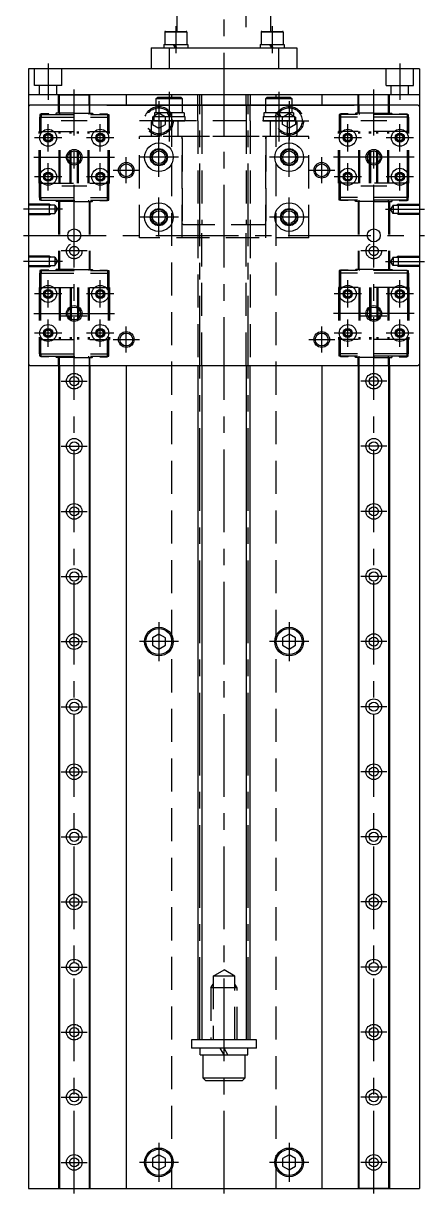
# Model space of a CAD drawing. Extents: x -47 to 453, y -19 to 733.
# Drawn here: x 298.8 to 452.8, y -2 to 447.4 of the extents above; entities that cross this region are included whole.
import ezdxf

# ---------------------------------------------------------------- set-up
doc = ezdxf.new("R2010")
doc.units = 0
doc.linetypes.add('CENTER', pattern=[50.8, 31.75, -6.35, 6.35, -6.35])
doc.linetypes.add('DASHED', pattern=[19.05, 12.7, -6.35])
doc.layers.get('0').update_dxf_attribs({"linetype": 'CONTINUOUS'})
doc.layers.add('CENTER', color=1, linetype='CENTER')

msp = doc.modelspace()

# ---------------------------------------------------------------- linework, layer by layer
at = {"color": 7, "linetype": 'CONTINUOUS'}
for p, q in [((357.78, 444.3), (357.78, 462.4)), ((393.73, 444.3), (393.73, 462.4)), ((361.51, 444.05), (353.01, 444.05)), ((353.01, 444.05), (353.01, 439.3)), ((353.26, 444.3), (361.26, 444.3)), ((361.51, 444.05), (361.51, 439.3)), ((398.51, 444.05), (390.01, 444.05)), ((390.01, 444.05), (390.01, 439.3)), ((390.26, 444.3), (398.26, 444.3)), ((398.51, 444.05), (398.51, 439.3)), ((347.76, 438), (347.76, 430)), ((347.76, 438), (354.74, 438)), ((352.66, 439.3), (361.86, 439.3)), ((352.66, 439.3), (352.66, 438)), ((354.74, 438), (396.77, 438)), ((354.74, 438), (354.74, 430)), ((357.1, 438), (356.35, 439.3)), ((357.59, 438), (356.84, 439.3)), ((361.86, 439.3), (361.86, 438)), ((389.66, 439.3), (398.86, 439.3)), ((389.66, 439.3), (389.66, 438)), ((394.1, 438), (393.35, 439.3)), ((394.59, 438), (393.84, 439.3)), ((396.77, 438), (403.76, 438)), ((396.77, 430), (396.77, 438)), ((398.86, 439.3), (398.86, 438)), ((403.76, 438), (403.76, 430)), ((300.76, 430), (300.76, 0)), ((450.76, 430), (300.76, 430)), ((403.76, 430), (347.76, 430)), ((450.76, 430), (450.76, 0)), ((450.76, 420), (300.76, 420)), ((312.26, 420), (324.26, 420)), ((312.26, 416), (312.26, 420)), ((312.56, 416), (312.56, 420)), ((323.96, 416), (323.96, 420)), ((324.26, 416), (324.26, 420)), ((338.26, 420), (338.26, 416)), ((349.76, 418.5), (350.36, 419.1)), ((349.76, 418.5), (359.76, 418.5)), ((349.76, 416), (349.76, 418.5)), ((350.36, 419.1), (359.16, 419.1)), ((359.16, 419.1), (359.76, 418.5)), ((359.76, 418.5), (359.76, 416)), ((365.76, 416), (365.76, 420)), ((367.26, 416), (367.26, 420)), ((384.26, 416), (384.26, 420)), ((385.76, 420), (385.76, 416)), ((391.76, 418.5), (392.36, 419.1)), ((391.76, 418.5), (401.76, 418.5)), ((391.76, 416), (391.76, 418.5)), ((392.36, 419.1), (401.16, 419.1)), ((401.16, 419.1), (401.76, 418.5)), ((401.76, 418.5), (401.76, 416)), ((413.26, 420), (413.26, 416)), ((439.26, 420), (427.26, 420)), ((427.26, 416), (427.26, 420)), ((427.56, 416), (427.56, 420)), ((438.96, 416), (438.96, 420)), ((439.26, 416), (439.26, 420)), ((301.26, 416), (300.76, 415.5)), ((301.26, 416), (300.76, 415.5)), ((300.76, 415.5), (300.76, 316.5)), ((300.76, 415.5), (300.76, 316.5)), ((450.26, 416), (301.26, 416)), ((450.26, 416), (301.26, 416)), ((330.76, 416), (325.76, 416)), ((330.76, 416), (420.76, 416)), ((420.76, 416), (425.76, 416)), ((450.26, 416), (450.76, 415.5)), ((450.26, 416), (450.76, 415.5)), ((450.76, 415.5), (450.76, 316.5)), ((450.76, 415.5), (450.76, 316.5)), ((301.26, 316), (300.76, 316.5)), ((301.26, 316), (300.76, 316.5)), ((301.26, 316), (450.26, 316)), ((301.26, 316), (450.26, 316)), ((312.26, 316), (312.26, 0)), ((312.56, 316), (312.56, 0)), ((323.96, 316), (323.96, 0)), ((324.26, 316), (324.26, 0)), ((330.76, 316), (368.76, 316)), ((338.26, 316), (338.26, 0)), ((364.76, 316), (386.76, 316)), ((365.76, 316), (365.76, 57)), ((367.26, 316), (367.26, 57)), ((368.76, 316), (382.76, 316)), ((382.76, 316), (420.76, 316)), ((384.26, 316), (384.26, 57)), ((385.76, 57), (385.76, 316)), ((413.26, 316), (413.26, 0)), ((427.26, 316), (427.26, 0)), ((427.56, 316), (427.56, 0)), ((438.96, 316), (438.96, 0)), ((439.26, 316), (439.26, 0)), ((450.26, 316), (450.76, 316.5)), ((450.26, 316), (450.76, 316.5)), ((350.76, 212.89), (348.26, 211.44)), ((348.26, 211.44), (348.26, 208.56)), ((353.26, 211.44), (350.76, 212.89)), ((353.26, 208.56), (353.26, 211.44)), ((400.76, 212.89), (398.26, 211.44)), ((398.26, 211.44), (398.26, 208.56)), ((403.26, 211.44), (400.76, 212.89)), ((403.26, 208.56), (403.26, 211.44)), ((348.26, 208.56), (350.76, 207.11)), ((350.76, 207.11), (353.26, 208.56)), ((398.26, 208.56), (400.76, 207.11)), ((400.76, 207.11), (403.26, 208.56)), ((388.26, 57), (363.26, 57)), ((363.26, 57), (363.26, 53.8)), ((385.76, 57), (365.76, 57)), ((388.26, 53.8), (388.26, 57)), ((388.26, 53.8), (363.26, 53.8)), ((384.96, 53.8), (366.56, 53.8)), ((366.56, 51.3), (366.56, 53.8)), ((366.56, 51.3), (384.96, 51.3)), ((367.76, 42.3), (367.76, 51.3)), ((375.76, 51.3), (374.31, 53.8)), ((377.2, 51.3), (375.76, 53.8)), ((383.76, 51.3), (383.76, 42.3)), ((384.96, 51.3), (384.96, 53.8)), ((383.76, 42.3), (367.76, 42.3)), ((368.76, 41.3), (367.76, 42.3)), ((382.76, 41.3), (368.76, 41.3)), ((383.76, 42.3), (382.76, 41.3)), ((350.76, 12.89), (348.26, 11.44)), ((348.26, 11.44), (348.26, 8.56)), ((353.26, 11.44), (350.76, 12.89)), ((353.26, 8.56), (353.26, 11.44)), ((400.76, 12.89), (398.26, 11.44)), ((398.26, 11.44), (398.26, 8.56)), ((403.26, 11.44), (400.76, 12.89)), ((403.26, 8.56), (403.26, 11.44)), ((348.26, 8.56), (350.76, 7.11)), ((350.76, 7.11), (353.26, 8.56)), ((398.26, 8.56), (400.76, 7.11)), ((400.76, 7.11), (403.26, 8.56)), ((312.26, 0), (324.26, 0)), ((439.26, 0), (427.26, 0)), ((300.76, 0), (450.76, 0))]:
    msp.add_line(p, q, dxfattribs=at)
at = {"color": 3, "linetype": 'DASHED'}
for p, q in [((303.01, 423.5), (303.01, 430)), ((313.51, 423.5), (313.51, 430)), ((438.01, 423.5), (438.01, 430)), ((448.51, 423.5), (448.51, 430)), ((313.51, 423.5), (303.01, 423.5)), ((304.96, 420), (304.96, 423.5)), ((311.56, 420), (311.56, 423.5)), ((438.01, 423.5), (448.51, 423.5)), ((439.96, 420), (439.96, 423.5)), ((446.56, 420), (446.56, 423.5)), ((355.76, 0), (355.76, 420)), ((395.76, 0), (395.76, 420)), ((312.26, 412.95), (312.26, 416)), ((312.56, 412.95), (312.56, 416)), ((323.96, 416), (323.96, 412.95)), ((324.26, 412.95), (324.26, 416)), ((349.76, 413.1), (349.76, 416)), ((359.76, 416), (359.76, 413.1)), ((365.76, 410), (365.76, 416)), ((365.76, 410), (365.76, 416)), ((367.26, 416), (367.26, 410)), ((367.26, 416), (367.26, 410)), ((384.26, 416), (384.26, 410)), ((384.26, 416), (384.26, 410)), ((385.76, 410), (385.76, 416)), ((385.76, 410), (385.76, 416)), ((391.76, 413.1), (391.76, 416)), ((401.76, 416), (401.76, 413.1)), ((427.26, 412.95), (427.26, 416)), ((427.56, 416), (427.56, 412.95)), ((438.96, 412.95), (438.96, 416)), ((439.26, 412.95), (439.26, 416)), ((304.96, 411.45), (304.96, 405.95)), ((305.46, 411.45), (304.96, 411.45)), ((305.51, 412.45), (305.01, 412.45)), ((305.01, 412.45), (305.01, 411.45)), ((308.46, 412.65), (305.46, 412.65)), ((305.46, 412.65), (305.46, 412.45)), ((305.46, 411.45), (331.06, 411.45)), ((305.46, 411.45), (305.46, 405.95)), ((305.51, 412.45), (331.01, 412.45)), ((305.51, 412.45), (305.51, 411.45)), ((308.46, 412.45), (308.46, 412.65)), ((311.33, 412.95), (311.03, 412.45)), ((312.63, 412.95), (311.33, 412.95)), ((318.26, 412.95), (312.63, 412.95)), ((312.63, 412.95), (312.63, 412.45)), ((318.26, 412.95), (323.89, 412.95)), ((318.26, 412.45), (318.26, 412.95)), ((323.89, 412.95), (325.19, 412.95)), ((323.89, 412.95), (323.89, 412.45)), ((325.19, 412.95), (325.49, 412.45)), ((328.06, 412.65), (331.06, 412.65)), ((328.06, 412.65), (328.06, 412.45)), ((331.01, 412.45), (331.51, 412.45)), ((331.01, 412.45), (331.01, 411.45)), ((331.06, 412.45), (331.06, 412.65)), ((331.06, 411.45), (331.06, 405.95)), ((331.06, 411.45), (331.56, 411.45)), ((331.51, 412.45), (331.51, 411.45)), ((331.56, 411.45), (331.56, 405.95)), ((347.76, 409.5), (348.26, 410)), ((347.76, 409.5), (347.76, 404.5)), ((350.76, 412.89), (348.26, 411.44)), ((348.26, 411.44), (348.26, 408.56)), ((403.26, 410), (348.26, 410)), ((348.76, 411.6), (360.76, 411.6)), ((348.76, 411.6), (348.76, 410)), ((348.76, 410), (360.76, 410)), ((360.46, 413.1), (349.06, 413.1)), ((349.06, 413.1), (349.06, 411.6)), ((353.26, 411.44), (350.76, 412.89)), ((351.46, 410), (351.46, 404)), ((353.26, 408.56), (353.26, 411.44)), ((353.89, 413.1), (354.76, 411.6)), ((354.76, 413.1), (355.62, 411.6)), ((358.06, 410), (358.06, 404)), ((360.46, 413.1), (360.46, 411.6)), ((360.76, 411.6), (360.76, 410)), ((365.76, 410), (365.76, 370)), ((365.76, 410), (365.76, 370)), ((367.26, 410), (367.26, 370)), ((367.26, 410), (367.26, 370)), ((384.26, 410), (384.26, 370)), ((384.26, 410), (384.26, 370)), ((385.76, 410), (385.76, 370)), ((385.76, 410), (385.76, 370)), ((390.76, 411.6), (402.76, 411.6)), ((390.76, 411.6), (390.76, 410)), ((390.76, 410), (402.76, 410)), ((402.46, 413.1), (391.06, 413.1)), ((391.06, 413.1), (391.06, 411.6)), ((393.46, 410), (393.46, 404)), ((395.89, 413.1), (396.76, 411.6)), ((396.76, 413.1), (397.62, 411.6)), ((398.26, 411.44), (400.76, 412.89)), ((398.26, 408.56), (398.26, 411.44)), ((400.06, 410), (400.06, 404)), ((400.76, 412.89), (403.26, 411.44)), ((402.46, 413.1), (402.46, 411.6)), ((402.76, 411.6), (402.76, 410)), ((403.26, 411.44), (403.26, 408.56)), ((403.76, 409.5), (403.26, 410)), ((403.76, 409.5), (403.76, 404.5)), ((419.96, 411.45), (419.96, 405.95)), ((420.46, 411.45), (419.96, 411.45)), ((420.01, 412.45), (420.01, 411.45)), ((420.51, 412.45), (420.01, 412.45)), ((423.46, 412.65), (420.46, 412.65)), ((420.46, 412.45), (420.46, 412.65)), ((446.06, 411.45), (420.46, 411.45)), ((420.46, 411.45), (420.46, 405.95)), ((446.01, 412.45), (420.51, 412.45)), ((420.51, 412.45), (420.51, 411.45)), ((423.46, 412.65), (423.46, 412.45)), ((426.33, 412.95), (426.03, 412.45)), ((427.63, 412.95), (426.33, 412.95)), ((433.26, 412.95), (427.63, 412.95)), ((427.63, 412.95), (427.63, 412.45)), ((433.26, 412.95), (438.89, 412.95)), ((433.26, 412.45), (433.26, 412.95)), ((438.89, 412.95), (438.89, 412.45)), ((438.89, 412.95), (440.19, 412.95)), ((440.19, 412.95), (440.49, 412.45)), ((443.06, 412.65), (446.06, 412.65)), ((443.06, 412.45), (443.06, 412.65)), ((446.01, 412.45), (446.51, 412.45)), ((446.01, 412.45), (446.01, 411.45)), ((446.06, 412.65), (446.06, 412.45)), ((446.06, 411.45), (446.06, 405.95)), ((446.06, 411.45), (446.56, 411.45)), ((446.51, 412.45), (446.51, 411.45)), ((446.56, 411.45), (446.56, 405.95)), ((304.76, 386.05), (304.76, 405.95)), ((305.26, 405.95), (304.76, 405.95)), ((305.26, 405.95), (331.26, 405.95)), ((305.26, 386.05), (305.26, 405.95)), ((312.46, 386.05), (312.46, 405.95)), ((312.86, 386.05), (312.86, 405.95)), ((316.66, 386.05), (316.66, 405.95)), ((317.06, 386.05), (317.06, 405.95)), ((319.46, 386.05), (319.46, 405.95)), ((319.86, 386.05), (319.86, 405.95)), ((323.66, 386.05), (323.66, 405.95)), ((324.06, 386.05), (324.06, 405.95)), ((331.26, 386.05), (331.26, 405.95)), ((331.26, 405.95), (331.76, 405.95)), ((331.76, 386.05), (331.76, 405.95)), ((347.76, 404.5), (348.26, 404)), ((348.26, 408.56), (350.76, 407.11)), ((350.76, 407.11), (353.26, 408.56)), ((400.76, 407.11), (398.26, 408.56)), ((403.26, 408.56), (400.76, 407.11)), ((403.76, 404.5), (403.26, 404)), ((419.76, 386.05), (419.76, 405.95)), ((420.26, 405.95), (419.76, 405.95)), ((446.26, 405.95), (420.26, 405.95)), ((420.26, 386.05), (420.26, 405.95)), ((427.46, 386.05), (427.46, 405.95)), ((427.86, 386.05), (427.86, 405.95)), ((431.66, 386.05), (431.66, 405.95)), ((432.06, 386.05), (432.06, 405.95)), ((434.46, 386.05), (434.46, 405.95)), ((434.86, 386.05), (434.86, 405.95)), ((438.66, 386.05), (438.66, 405.95)), ((439.06, 386.05), (439.06, 405.95)), ((446.26, 386.05), (446.26, 405.95)), ((446.26, 405.95), (446.76, 405.95)), ((446.76, 386.05), (446.76, 405.95)), ((343.26, 365), (343.26, 404)), ((408.26, 404), (343.26, 404)), ((403.26, 404), (348.26, 404)), ((359.76, 365), (359.76, 404)), ((359.76, 403.2), (359.76, 370.5)), ((391.76, 365), (391.76, 404)), ((391.76, 403.2), (391.76, 370.5)), ((408.26, 365), (408.26, 404)), ((305.26, 386.05), (304.76, 386.05)), ((304.96, 380.55), (304.96, 386.05)), ((305.26, 386.05), (331.26, 386.05)), ((305.46, 380.55), (305.46, 386.05)), ((331.06, 380.55), (331.06, 386.05)), ((331.26, 386.05), (331.76, 386.05)), ((331.56, 380.55), (331.56, 386.05)), ((420.26, 386.05), (419.76, 386.05)), ((419.96, 380.55), (419.96, 386.05)), ((446.26, 386.05), (420.26, 386.05)), ((420.46, 380.55), (420.46, 386.05)), ((446.06, 380.55), (446.06, 386.05)), ((446.26, 386.05), (446.76, 386.05)), ((446.56, 380.55), (446.56, 386.05)), ((308.76, 378), (300.76, 378)), ((310.86, 377.62), (300.76, 377.62)), ((305.46, 380.55), (304.96, 380.55)), ((305.01, 379.55), (305.01, 380.55)), ((305.51, 379.55), (305.01, 379.55)), ((305.46, 380.55), (331.06, 380.55)), ((305.46, 379.55), (305.46, 379.35)), ((308.46, 379.35), (305.46, 379.35)), ((305.51, 379.55), (305.51, 380.55)), ((305.51, 379.55), (331.01, 379.55)), ((308.46, 379.35), (308.46, 379.55)), ((308.76, 378), (309.41, 377.62)), ((308.76, 374), (308.76, 378)), ((310.86, 377.62), (311.79, 376)), ((310.86, 377.62), (310.86, 374.38)), ((311.33, 379.05), (311.03, 379.55)), ((312.63, 379.05), (311.33, 379.05)), ((312.26, 379.05), (312.26, 352.95)), ((312.56, 379.05), (312.56, 352.95)), ((312.63, 379.05), (312.63, 379.55)), ((318.26, 379.05), (312.63, 379.05)), ((318.26, 379.55), (318.26, 379.05)), ((318.26, 379.05), (323.89, 379.05)), ((323.89, 379.05), (323.89, 379.55)), ((323.89, 379.05), (325.19, 379.05)), ((323.96, 379.05), (323.96, 352.95)), ((324.26, 379.05), (324.26, 352.95)), ((325.19, 379.05), (325.49, 379.55)), ((328.06, 379.55), (328.06, 379.35)), ((328.06, 379.35), (331.06, 379.35)), ((331.01, 379.55), (331.01, 380.55)), ((331.01, 379.55), (331.51, 379.55)), ((331.06, 380.55), (331.56, 380.55)), ((331.06, 379.35), (331.06, 379.55)), ((331.51, 379.55), (331.51, 380.55)), ((420.46, 380.55), (419.96, 380.55)), ((420.01, 379.55), (420.01, 380.55)), ((420.51, 379.55), (420.01, 379.55)), ((446.06, 380.55), (420.46, 380.55)), ((420.46, 379.35), (420.46, 379.55)), ((423.46, 379.35), (420.46, 379.35)), ((420.51, 379.55), (420.51, 380.55)), ((446.01, 379.55), (420.51, 379.55)), ((423.46, 379.55), (423.46, 379.35)), ((426.33, 379.05), (426.03, 379.55)), ((427.63, 379.05), (426.33, 379.05)), ((427.26, 379.05), (427.26, 352.95)), ((427.56, 379.05), (427.56, 352.95)), ((427.63, 379.05), (427.63, 379.55)), ((433.26, 379.05), (427.63, 379.05)), ((433.26, 379.55), (433.26, 379.05)), ((433.26, 379.05), (438.89, 379.05)), ((438.89, 379.05), (438.89, 379.55)), ((438.89, 379.05), (440.19, 379.05)), ((438.96, 379.05), (438.96, 352.95)), ((439.26, 379.05), (439.26, 352.95)), ((440.66, 377.62), (439.72, 376)), ((440.19, 379.05), (440.49, 379.55)), ((440.66, 377.62), (450.76, 377.62)), ((440.66, 377.62), (440.66, 374.38)), ((442.76, 378), (442.1, 377.62)), ((442.76, 378), (450.76, 378)), ((442.76, 374), (442.76, 378)), ((443.06, 379.35), (443.06, 379.55)), ((443.06, 379.35), (446.06, 379.35)), ((446.01, 379.55), (446.01, 380.55)), ((446.01, 379.55), (446.51, 379.55)), ((446.06, 380.55), (446.56, 380.55)), ((446.06, 379.55), (446.06, 379.35)), ((446.51, 379.55), (446.51, 380.55)), ((300.76, 374.38), (310.86, 374.38)), ((300.76, 374), (308.76, 374)), ((308.76, 374), (309.41, 374.38)), ((310.86, 374.38), (311.79, 376)), ((440.66, 374.38), (439.72, 376)), ((450.76, 374.38), (440.66, 374.38)), ((442.76, 374), (442.1, 374.38)), ((450.76, 374), (442.76, 374)), ((360.26, 370), (359.76, 370.5)), ((391.26, 370), (360.26, 370)), ((365.76, 370), (365.76, 316)), ((367.26, 316), (367.26, 370)), ((384.26, 316), (384.26, 370)), ((385.76, 370), (385.76, 316)), ((391.76, 370.5), (391.26, 370)), ((408.26, 365), (343.26, 365)), ((308.76, 358), (300.76, 358)), ((310.86, 357.62), (300.76, 357.62)), ((308.76, 358), (309.41, 357.62)), ((308.76, 354), (308.76, 358)), ((310.86, 357.62), (311.79, 356)), ((310.86, 357.62), (310.86, 354.38)), ((310.86, 354.38), (311.79, 356)), ((440.66, 357.62), (439.72, 356)), ((440.66, 354.38), (439.72, 356)), ((440.66, 357.62), (450.76, 357.62)), ((440.66, 357.62), (440.66, 354.38)), ((442.76, 358), (442.1, 357.62)), ((442.76, 358), (450.76, 358)), ((442.76, 354), (442.76, 358)), ((300.76, 354.38), (310.86, 354.38)), ((300.76, 354), (308.76, 354)), ((304.96, 351.45), (304.96, 345.95)), ((305.46, 351.45), (304.96, 351.45)), ((305.51, 352.45), (305.01, 352.45)), ((305.01, 352.45), (305.01, 351.45)), ((308.46, 352.65), (305.46, 352.65)), ((305.46, 352.45), (305.46, 352.65)), ((305.46, 351.45), (331.06, 351.45)), ((305.46, 351.45), (305.46, 345.95)), ((305.51, 352.45), (331.01, 352.45)), ((305.51, 352.45), (305.51, 351.45)), ((308.46, 352.65), (308.46, 352.45)), ((308.76, 354), (309.41, 354.38)), ((311.33, 352.95), (311.03, 352.45)), ((312.63, 352.95), (311.33, 352.95)), ((318.26, 352.95), (312.63, 352.95)), ((312.63, 352.95), (312.63, 352.45)), ((318.26, 352.95), (323.89, 352.95)), ((318.26, 352.45), (318.26, 352.95)), ((323.89, 352.95), (325.19, 352.95)), ((323.89, 352.95), (323.89, 352.45)), ((325.19, 352.95), (325.49, 352.45)), ((328.06, 352.65), (331.06, 352.65)), ((328.06, 352.45), (328.06, 352.65)), ((331.01, 352.45), (331.51, 352.45)), ((331.01, 352.45), (331.01, 351.45)), ((331.06, 352.65), (331.06, 352.45)), ((331.06, 351.45), (331.06, 345.95)), ((331.06, 351.45), (331.56, 351.45)), ((331.51, 352.45), (331.51, 351.45)), ((331.56, 351.45), (331.56, 345.95)), ((419.96, 351.45), (419.96, 345.95)), ((420.46, 351.45), (419.96, 351.45)), ((420.51, 352.45), (420.01, 352.45)), ((420.01, 352.45), (420.01, 351.45)), ((423.46, 352.65), (420.46, 352.65)), ((420.46, 352.65), (420.46, 352.45)), ((446.06, 351.45), (420.46, 351.45)), ((420.46, 351.45), (420.46, 345.95)), ((446.01, 352.45), (420.51, 352.45)), ((420.51, 352.45), (420.51, 351.45)), ((423.46, 352.45), (423.46, 352.65)), ((426.33, 352.95), (426.03, 352.45)), ((427.63, 352.95), (426.33, 352.95)), ((433.26, 352.95), (427.63, 352.95)), ((427.63, 352.95), (427.63, 352.45)), ((433.26, 352.95), (438.89, 352.95)), ((433.26, 352.45), (433.26, 352.95)), ((438.89, 352.95), (440.19, 352.95)), ((438.89, 352.95), (438.89, 352.45)), ((440.19, 352.95), (440.49, 352.45)), ((450.76, 354.38), (440.66, 354.38)), ((442.76, 354), (442.1, 354.38)), ((450.76, 354), (442.76, 354)), ((443.06, 352.65), (446.06, 352.65)), ((443.06, 352.65), (443.06, 352.45)), ((446.01, 352.45), (446.51, 352.45)), ((446.01, 352.45), (446.01, 351.45)), ((446.06, 352.45), (446.06, 352.65)), ((446.06, 351.45), (446.06, 345.95)), ((446.06, 351.45), (446.56, 351.45)), ((446.51, 352.45), (446.51, 351.45)), ((446.56, 351.45), (446.56, 345.95)), ((304.76, 345.95), (304.76, 326.05)), ((305.26, 345.95), (304.76, 345.95)), ((305.26, 345.95), (331.26, 345.95)), ((305.26, 345.95), (305.26, 326.05)), ((312.46, 345.95), (312.46, 326.05)), ((312.86, 345.95), (312.86, 326.05)), ((316.66, 345.95), (316.66, 326.05)), ((317.06, 345.95), (317.06, 326.05)), ((319.46, 345.95), (319.46, 326.05)), ((319.86, 345.95), (319.86, 326.05)), ((323.66, 345.95), (323.66, 326.05)), ((324.06, 345.95), (324.06, 326.05)), ((331.26, 345.95), (331.26, 326.05)), ((331.26, 345.95), (331.76, 345.95)), ((331.76, 345.95), (331.76, 326.05)), ((419.76, 345.95), (419.76, 326.05)), ((420.26, 345.95), (419.76, 345.95)), ((446.26, 345.95), (420.26, 345.95)), ((420.26, 345.95), (420.26, 326.05)), ((427.46, 345.95), (427.46, 326.05)), ((427.86, 345.95), (427.86, 326.05)), ((431.66, 345.95), (431.66, 326.05)), ((432.06, 345.95), (432.06, 326.05)), ((434.46, 345.95), (434.46, 326.05)), ((434.86, 345.95), (434.86, 326.05)), ((438.66, 345.95), (438.66, 326.05)), ((439.06, 345.95), (439.06, 326.05)), ((446.26, 345.95), (446.26, 326.05)), ((446.26, 345.95), (446.76, 345.95)), ((446.76, 345.95), (446.76, 326.05)), ((305.26, 326.05), (304.76, 326.05)), ((304.96, 320.55), (304.96, 326.05)), ((305.26, 326.05), (331.26, 326.05)), ((305.46, 320.55), (305.46, 326.05)), ((331.06, 320.55), (331.06, 326.05)), ((331.26, 326.05), (331.76, 326.05)), ((331.56, 320.55), (331.56, 326.05)), ((420.26, 326.05), (419.76, 326.05)), ((419.96, 320.55), (419.96, 326.05)), ((446.26, 326.05), (420.26, 326.05)), ((420.46, 320.55), (420.46, 326.05)), ((446.06, 320.55), (446.06, 326.05)), ((446.26, 326.05), (446.76, 326.05)), ((446.56, 320.55), (446.56, 326.05)), ((305.46, 320.55), (304.96, 320.55)), ((305.01, 319.55), (305.01, 320.55)), ((305.51, 319.55), (305.01, 319.55)), ((305.46, 320.55), (331.06, 320.55)), ((305.46, 319.35), (305.46, 319.55)), ((308.46, 319.35), (305.46, 319.35)), ((305.51, 319.55), (305.51, 320.55)), ((305.51, 319.55), (331.01, 319.55)), ((308.46, 319.55), (308.46, 319.35)), ((311.33, 319.05), (311.03, 319.55)), ((312.63, 319.05), (312.63, 319.55)), ((318.26, 319.55), (318.26, 319.05)), ((323.89, 319.05), (323.89, 319.55)), ((325.19, 319.05), (325.49, 319.55)), ((328.06, 319.35), (328.06, 319.55)), ((328.06, 319.35), (331.06, 319.35)), ((331.01, 319.55), (331.01, 320.55)), ((331.01, 319.55), (331.51, 319.55)), ((331.06, 320.55), (331.56, 320.55)), ((331.06, 319.55), (331.06, 319.35)), ((331.51, 319.55), (331.51, 320.55)), ((420.46, 320.55), (419.96, 320.55)), ((420.01, 319.55), (420.01, 320.55)), ((420.51, 319.55), (420.01, 319.55)), ((446.06, 320.55), (420.46, 320.55)), ((420.46, 319.55), (420.46, 319.35)), ((423.46, 319.35), (420.46, 319.35)), ((420.51, 319.55), (420.51, 320.55)), ((446.01, 319.55), (420.51, 319.55)), ((423.46, 319.35), (423.46, 319.55)), ((426.33, 319.05), (426.03, 319.55)), ((427.63, 319.05), (427.63, 319.55)), ((433.26, 319.55), (433.26, 319.05)), ((438.89, 319.05), (438.89, 319.55)), ((440.19, 319.05), (440.49, 319.55)), ((443.06, 319.55), (443.06, 319.35)), ((443.06, 319.35), (446.06, 319.35)), ((446.01, 319.55), (446.01, 320.55)), ((446.01, 319.55), (446.51, 319.55)), ((446.06, 320.55), (446.56, 320.55)), ((446.06, 319.35), (446.06, 319.55)), ((446.51, 319.55), (446.51, 320.55)), ((312.63, 319.05), (311.33, 319.05)), ((312.26, 316), (312.26, 319.05)), ((312.56, 316), (312.56, 319.05)), ((318.26, 319.05), (312.63, 319.05)), ((318.26, 319.05), (323.89, 319.05)), ((323.89, 319.05), (325.19, 319.05)), ((323.96, 319.05), (323.96, 316)), ((324.26, 316), (324.26, 319.05)), ((427.63, 319.05), (426.33, 319.05)), ((427.26, 316), (427.26, 319.05)), ((427.56, 319.05), (427.56, 316)), ((433.26, 319.05), (427.63, 319.05)), ((433.26, 319.05), (438.89, 319.05)), ((438.89, 319.05), (440.19, 319.05)), ((438.96, 316), (438.96, 319.05)), ((439.26, 316), (439.26, 319.05)), ((371.57, 81.5), (375.76, 83.92)), ((379.94, 81.5), (371.57, 81.5)), ((371.57, 81.5), (371.57, 57)), ((379.94, 81.5), (375.76, 83.92)), ((379.94, 57), (379.94, 81.5)), ((370.76, 77), (371.57, 78.41)), ((380.76, 77), (370.76, 77)), ((370.76, 77), (370.76, 57)), ((380.76, 77), (379.94, 78.41)), ((380.76, 57), (380.76, 77))]:
    msp.add_line(p, q, dxfattribs=at)
for centre, radius in [((350.76, 410), 5.5), ((350.76, 410), 5), ((400.76, 410), 5.5), ((400.76, 410), 5), ((318.26, 360), 3), ((318.26, 360), 1.75), ((433.26, 360), 3), ((433.26, 360), 1.75)]:
    msp.add_circle(centre, radius, dxfattribs=at)
at = {"color": 7, "linetype": 'CONTINUOUS'}
for centre, radius in [((308.26, 403.5), 3.25), ((308.26, 403.5), 1.75), ((308.26, 403.5), 1.23), ((328.26, 403.5), 3.25), ((328.26, 403.5), 1.75), ((328.26, 403.5), 1.23), ((423.26, 403.5), 3.25), ((423.26, 403.5), 1.75), ((423.26, 403.5), 1.23), ((443.26, 403.5), 3.25), ((443.26, 403.5), 1.75), ((443.26, 403.5), 1.23), ((350.76, 396), 5.5), ((400.76, 396), 5.5), ((318.26, 396), 2.46), ((350.76, 396), 3.3), ((350.76, 396), 2.46), ((400.76, 396), 3.3), ((400.76, 396), 2.46), ((433.26, 396), 2.46), ((308.26, 388.5), 3.25), ((328.26, 388.5), 3.25), ((338.26, 391), 2.46), ((413.26, 391), 2.46), ((423.26, 388.5), 3.25), ((443.26, 388.5), 3.25), ((308.26, 388.5), 1.75), ((308.26, 388.5), 1.23), ((328.26, 388.5), 1.75), ((328.26, 388.5), 1.23), ((423.26, 388.5), 1.75), ((423.26, 388.5), 1.23), ((443.26, 388.5), 1.75), ((443.26, 388.5), 1.23), ((350.76, 373), 5.5), ((400.76, 373), 5.5), ((350.76, 373), 3.3), ((350.76, 373), 2.46), ((400.76, 373), 3.3), ((400.76, 373), 2.46), ((318.26, 366), 2.5), ((433.26, 366), 2.5), ((308.26, 343.5), 3.25), ((328.26, 343.5), 3.25), ((423.26, 343.5), 3.25), ((443.26, 343.5), 3.25), ((308.26, 343.5), 1.75), ((308.26, 343.5), 1.23), ((328.26, 343.5), 1.75), ((328.26, 343.5), 1.23), ((423.26, 343.5), 1.75), ((423.26, 343.5), 1.23), ((443.26, 343.5), 1.75), ((443.26, 343.5), 1.23), ((318.26, 336), 2.46), ((433.26, 336), 2.46), ((308.26, 328.5), 3.25), ((308.26, 328.5), 1.75), ((308.26, 328.5), 1.23), ((328.26, 328.5), 3.25), ((328.26, 328.5), 1.75), ((328.26, 328.5), 1.23), ((338.26, 326), 2.46), ((413.26, 326), 2.46), ((423.26, 328.5), 3.25), ((423.26, 328.5), 1.75), ((423.26, 328.5), 1.23), ((443.26, 328.5), 3.25), ((443.26, 328.5), 1.75), ((443.26, 328.5), 1.23), ((318.26, 310), 3), ((318.26, 310), 1.75), ((433.26, 310), 3), ((433.26, 310), 1.75), ((318.26, 285), 3), ((433.26, 285), 3), ((318.26, 285), 1.75), ((433.26, 285), 1.75), ((318.26, 260), 3), ((318.26, 260), 1.75), ((433.26, 260), 3), ((433.26, 260), 1.75), ((318.26, 235), 3), ((318.26, 235), 1.75), ((433.26, 235), 3), ((433.26, 235), 1.75), ((318.26, 210), 3), ((318.26, 210), 1.75), ((350.76, 210), 5.5), ((350.76, 210), 5), ((400.76, 210), 5.5), ((400.76, 210), 5), ((433.26, 210), 3), ((433.26, 210), 1.75), ((318.26, 185), 3), ((318.26, 185), 1.75), ((433.26, 185), 3), ((433.26, 185), 1.75), ((318.26, 160), 3), ((433.26, 160), 3), ((318.26, 160), 1.75), ((433.26, 160), 1.75), ((318.26, 135), 3), ((318.26, 135), 1.75), ((433.26, 135), 3), ((433.26, 135), 1.75), ((318.26, 110), 3), ((433.26, 110), 3), ((318.26, 110), 1.75), ((433.26, 110), 1.75), ((318.26, 85), 3), ((318.26, 85), 1.75), ((433.26, 85), 3), ((433.26, 85), 1.75), ((318.26, 60), 3), ((433.26, 60), 3), ((318.26, 60), 1.75), ((433.26, 60), 1.75), ((318.26, 35), 3), ((318.26, 35), 1.75), ((433.26, 35), 3), ((433.26, 35), 1.75), ((350.76, 10), 5.5), ((350.76, 10), 5), ((400.76, 10), 5.5), ((400.76, 10), 5), ((318.26, 10), 3), ((318.26, 10), 1.75), ((433.26, 10), 3), ((433.26, 10), 1.75)]:
    msp.add_circle(centre, radius, dxfattribs=at)
at = {"color": 3, "linetype": 'CONTINUOUS'}
for centre, radius in [((308.26, 403.5), 1.5), ((328.26, 403.5), 1.5), ((423.26, 403.5), 1.5), ((443.26, 403.5), 1.5), ((318.26, 396), 3), ((350.76, 396), 3), ((400.76, 396), 3), ((433.26, 396), 3), ((338.26, 391), 3), ((413.26, 391), 3), ((308.26, 388.5), 1.5), ((328.26, 388.5), 1.5), ((423.26, 388.5), 1.5), ((443.26, 388.5), 1.5), ((350.76, 373), 3), ((400.76, 373), 3), ((308.26, 343.5), 1.5), ((328.26, 343.5), 1.5), ((423.26, 343.5), 1.5), ((443.26, 343.5), 1.5), ((318.26, 336), 3), ((433.26, 336), 3), ((308.26, 328.5), 1.5), ((328.26, 328.5), 1.5), ((338.26, 326), 3), ((413.26, 326), 3), ((423.26, 328.5), 1.5), ((443.26, 328.5), 1.5)]:
    msp.add_circle(centre, radius, dxfattribs=at)
at = {"color": 7, "linetype": 'CONTINUOUS'}
for centre, start, end in [((353.26, 444.05), 90, 180), ((361.26, 444.05), 0, 90), ((390.26, 444.05), 90, 180), ((398.26, 444.05), 0, 90)]:
    msp.add_arc(centre, 0.25, start, end, dxfattribs=at)
at = {"color": 3, "linetype": 'DASHED'}
for centre, start, end in [((358.96, 403.2), 0, 90), ((392.56, 403.2), 90, 180)]:
    msp.add_arc(centre, 0.8, start, end, dxfattribs=at)
at = {"layer": 'CENTER', "color": 1, "linetype": 'CENTER'}
for p, q in [((375.76, -2), (375.76, 553)), ((384.26, 445.9), (384.26, 462.9)), ((357.26, 446.3), (357.26, 436)), ((394.26, 446.3), (394.26, 436)), ((308.26, 432), (308.26, 418)), ((443.26, 432), (443.26, 418)), ((318.26, -2), (318.26, 422)), ((354.76, 421.1), (354.76, 402)), ((366.51, 57), (366.51, 420)), ((385.01, 57), (385.01, 420)), ((396.76, 421.1), (396.76, 402)), ((433.26, -2), (433.26, 422)), ((350.76, 417.5), (350.76, 402.5)), ((400.76, 417.5), (400.76, 402.5)), ((323.26, 410), (313.26, 410)), ((358.26, 410), (343.26, 410)), ((393.26, 410), (408.26, 410)), ((438.26, 410), (428.26, 410)), ((308.26, 398.25), (308.26, 408.75)), ((328.26, 398.25), (328.26, 408.75)), ((423.26, 398.25), (423.26, 408.75)), ((443.26, 398.25), (443.26, 408.75)), ((313.51, 403.5), (303.01, 403.5)), ((333.51, 403.5), (323.01, 403.5)), ((350.76, 388.5), (350.76, 403.5)), ((400.76, 388.5), (400.76, 403.5)), ((428.51, 403.5), (418.01, 403.5)), ((448.51, 403.5), (438.01, 403.5)), ((302.76, 396), (333.76, 396)), ((338.26, 386), (338.26, 396)), ((358.26, 396), (343.26, 396)), ((408.26, 396), (393.26, 396)), ((413.26, 386), (413.26, 396)), ((448.76, 396), (417.76, 396)), ((308.26, 383.25), (308.26, 393.75)), ((328.26, 383.25), (328.26, 393.75)), ((333.26, 391), (343.26, 391)), ((408.26, 391), (418.26, 391)), ((423.26, 383.25), (423.26, 393.75)), ((443.26, 383.25), (443.26, 393.75)), ((313.51, 388.5), (303.01, 388.5)), ((333.51, 388.5), (323.01, 388.5)), ((428.51, 388.5), (418.01, 388.5)), ((448.51, 388.5), (438.01, 388.5)), ((313.46, 385), (323.06, 385)), ((428.26, 385), (438.26, 385)), ((350.76, 365.5), (350.76, 380.5)), ((400.76, 365.5), (400.76, 380.5)), ((313.79, 376), (298.76, 376)), ((437.72, 376), (452.76, 376)), ((358.26, 373), (343.26, 373)), ((408.26, 373), (393.26, 373)), ((298.76, 366), (452.76, 366)), ((323.26, 360), (313.26, 360)), ((438.26, 360), (428.26, 360)), ((313.79, 356), (298.76, 356)), ((437.72, 356), (452.76, 356)), ((308.26, 338.25), (308.26, 348.75)), ((328.26, 338.25), (328.26, 348.75)), ((423.26, 338.25), (423.26, 348.75)), ((443.26, 338.25), (443.26, 348.75)), ((313.51, 343.5), (303.01, 343.5)), ((333.51, 343.5), (323.01, 343.5)), ((428.51, 343.5), (418.01, 343.5)), ((448.51, 343.5), (438.01, 343.5)), ((302.76, 336), (333.76, 336)), ((308.26, 323.25), (308.26, 333.75)), ((323.26, 335), (313.26, 335)), ((328.26, 323.25), (328.26, 333.75)), ((448.76, 336), (417.76, 336)), ((423.26, 323.25), (423.26, 333.75)), ((438.26, 335), (428.26, 335)), ((443.26, 323.25), (443.26, 333.75)), ((313.51, 328.5), (303.01, 328.5)), ((333.51, 328.5), (323.01, 328.5)), ((338.26, 321), (338.26, 331)), ((413.26, 321), (413.26, 331)), ((428.51, 328.5), (418.01, 328.5)), ((448.51, 328.5), (438.01, 328.5)), ((333.26, 326), (343.26, 326)), ((408.26, 326), (418.26, 326)), ((313.26, 310), (323.26, 310)), ((438.26, 310), (428.26, 310)), ((313.26, 285), (323.26, 285)), ((438.26, 285), (428.26, 285)), ((313.26, 260), (323.26, 260)), ((438.26, 260), (428.26, 260)), ((313.26, 235), (323.26, 235)), ((438.26, 235), (428.26, 235)), ((350.76, 217.5), (350.76, 202.5)), ((400.76, 217.5), (400.76, 202.5)), ((313.26, 210), (323.26, 210)), ((358.26, 210), (343.26, 210)), ((408.26, 210), (393.26, 210)), ((438.26, 210), (428.26, 210)), ((313.26, 185), (323.26, 185)), ((438.26, 185), (428.26, 185)), ((313.26, 160), (323.26, 160)), ((438.26, 160), (428.26, 160)), ((313.26, 135), (323.26, 135)), ((438.26, 135), (428.26, 135)), ((313.26, 110), (323.26, 110)), ((438.26, 110), (428.26, 110)), ((313.26, 85), (323.26, 85)), ((438.26, 85), (428.26, 85)), ((313.26, 60), (323.26, 60)), ((438.26, 60), (428.26, 60)), ((313.26, 35), (323.26, 35)), ((438.26, 35), (428.26, 35)), ((350.76, 17.5), (350.76, 2.5)), ((400.76, 17.5), (400.76, 2.5)), ((313.26, 10), (323.26, 10)), ((358.26, 10), (343.26, 10)), ((408.26, 10), (393.26, 10)), ((438.26, 10), (428.26, 10))]:
    msp.add_line(p, q, dxfattribs=at)

doc.saveas('drawing.dxf')
